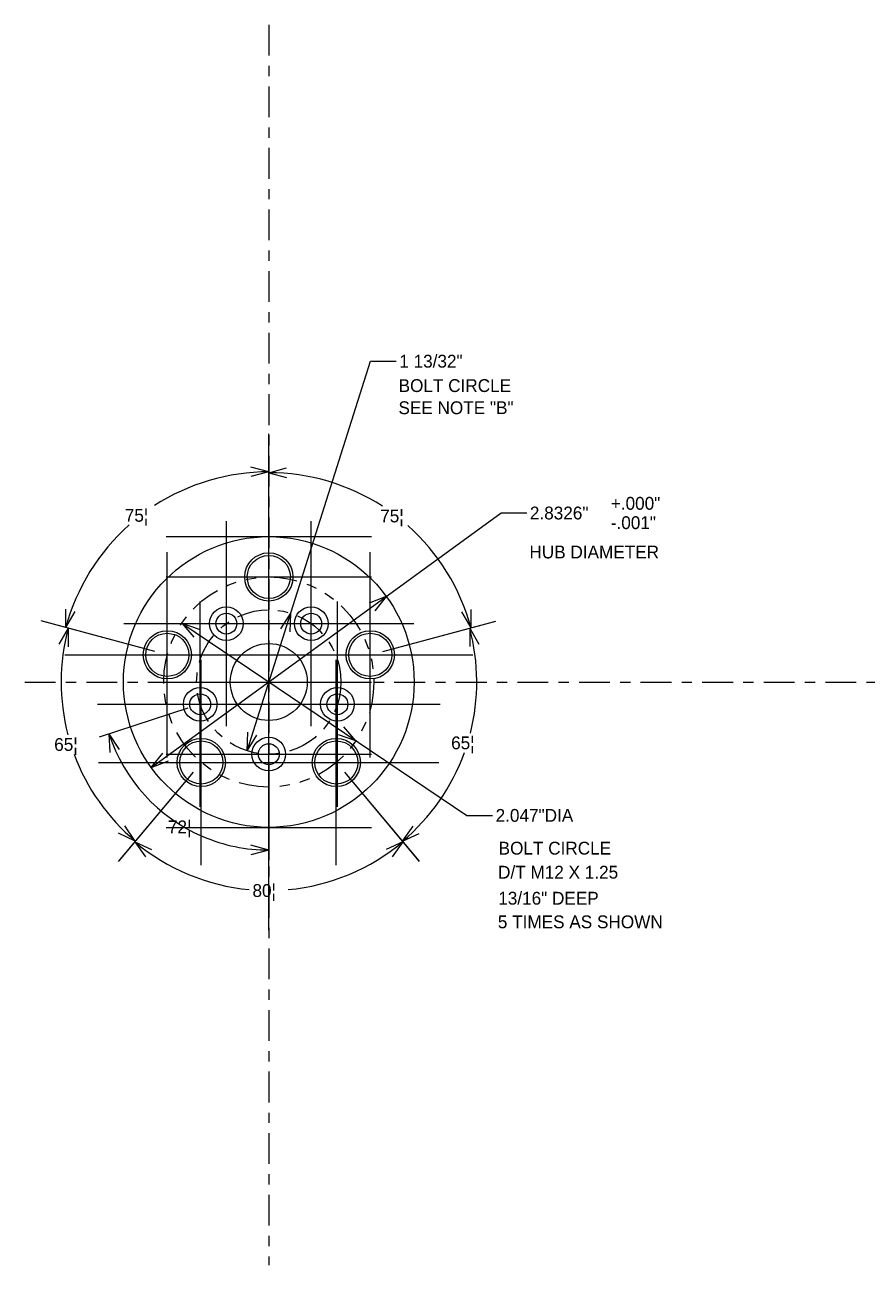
# Model space of a CAD drawing. Extents: x -8.4 to 8.6, y -6.3 to 6.8.
# Drawn here: x -8.38 to -0.17, y -5.68 to 6.4 of the extents above; entities that cross this region are included whole.
import ezdxf

# ---------------------------------------------------------------- set-up
doc = ezdxf.new("R2010")
doc.units = 0
doc.header["$PDMODE"] = 2
doc.header["$PDSIZE"] = -2
doc.linetypes.add('GC___6', pattern=[0.5, 0.3, -0.075, 0.05, -0.075])
doc.linetypes.add('GC___8', pattern=[0.4999999999999999, 0.3, -0.04, 0.04, -0.04, 0.04, -0.04])
for name, color, linetype in [('CENTERLINE', 7, 'CONTINUOUS'), ('DIMENSIONS', 7, 'CONTINUOUS'), ('HUB_DETAIL', 7, 'CONTINUOUS')]:
    doc.layers.add(name, color=color, linetype=linetype)
doc.styles.add('ENGINEER', font='ENGINEER.SHX', dxfattribs={"height": 0.2})

msp = doc.modelspace()

# ---------------------------------------------------------------- linework, layer by layer
at = {"layer": 'CENTERLINE', "color": 4, "linetype": 'GC___6'}
for p, q in [((-5.999999523162842, 6.403603076934815), (-5.999999523162842, -5.682553887367249)), ((-8.377122163772583, 0), (8.622879028320312, 0))]:
    msp.add_line(p, q, dxfattribs=at)
at = {"layer": 'DIMENSIONS', "color": 4, "linetype": 'CONTINUOUS'}
for p, q in [((-6.212234979592308, -0.6701990382318868), (-5.010110364787662, 3.125889439853077)), ((-5.010110364787662, 3.125889439853077), (-4.760110364787662, 3.125889439853077)), ((-5.999999523162842, 1.1486), (-5.999999523162842, 2.297606524435205)), ((-5.999999523162842, 1.1486), (-5.999999523162842, 2.289631460163234)), ((-6, 2.047606524435094), (-6.173866648732032, 2.094193952553547)), ((-6, 2.039631460163122), (-5.826133351267968, 2.086218888281576)), ((-6, 2.047606524435094), (-6.173866648732032, 2.00101909631664)), ((-6, 2.039631460163122), (-5.826133351267968, 1.993044032044669)), ((-7.144991249990262, -0.8336070581789348), (-3.737590457057364, 1.647139717010417)), ((-3.737590457057364, 1.647139717010417), (-3.487590457057364, 1.647139717010417)), ((-4.855008750009739, 0.8336070581789363), (-5.022989686509954, 0.768935542250277)), ((-4.855008750009739, 0.8336070581789363), (-4.968148750406097, 0.6936094142333601)), ((-7.977836024029855, 0.5299595653999819), (-7.977836024029855, 0.709959565399982)), ((-7.977836024029855, 0.5299595653999819), (-7.887836024029856, 0.6858441380811808)), ((-5.787765020407695, 0.6701990382318873), (-5.884668768765649, 0.518509672902019)), ((-5.787765020407695, 0.6701990382318873), (-5.795841445542684, 0.4903803201933057)), ((-4.029867296516757, 0.5278954668804794), (-4.119867296516757, 0.6837800395616784)), ((-4.029867296516757, 0.5278954668804794), (-4.029867296516757, 0.7078954668804793)), ((-7.109462404075623, 0.2972795552047552), (-8.219317480602122, 0.5946643266756122)), ((-7.109462404075623, 0.2972795552047552), (-8.195937786591807, 0.5883997565462618)), ((-7.954456330019541, 0.5236949952706313), (-8.04445633001954, 0.3678104225894323)), ((-7.954456330019541, 0.5236949952706313), (-7.954456330019541, 0.3436949952706314)), ((-6.848888364923628, 0.5719663485706912), (-6.678665801122244, 0.5134490112006127)), ((-6.848888364923628, 0.5719663485706912), (-6.73072996905935, 0.4361775659456866)), ((-6.848888364923628, 0.5719663485706903), (-4.071255244049872, -1.299554972089778)), ((-4.890537595924377, 0.2972795552047553), (-3.78838583994449, 0.5926002281561096)), ((-4.890537595924377, 0.2972795552047552), (-3.801461319774907, 0.5890966638948985)), ((-4.042942776347174, 0.5243919026192686), (-3.952942776347174, 0.3685073299380696)), ((-4.042942776347174, 0.5243919026192686), (-4.042942776347174, 0.3443919026192686)), ((-6.787473406517123, -0.2558650919008773), (-7.652043282982658, -0.5367802936915986)), ((-5.151111635076372, -0.5719663485706912), (-5.26927003094065, -0.4361775659456865)), ((-7.556937612607311, -0.5058786519478994), (-7.458902677881675, -0.6568394136488795)), ((-7.556937612607311, -0.5058786519478994), (-7.547517249527051, -0.6856319739184156)), ((-6.212234979592306, -0.6701990382318873), (-6.204158554457317, -0.4903803201933057)), ((-6.212234979592306, -0.6701990382318873), (-6.115331231234351, -0.518509672902019)), ((-5.151111635076372, -0.5719663485706912), (-5.321334198877756, -0.5134490112006127)), ((-7.144991249990261, -0.8336070581789363), (-7.031851249593903, -0.6936094142333601)), ((-7.144991249990261, -0.8336070581789363), (-6.977010313490046, -0.768935542250277)), ((-6.000000426458784, -0.8279983763419536), (-6.000000426458784, -1.737060762478992)), ((-6.738305848485959, -0.8798786473664579), (-7.466477958483762, -1.747680375483245)), ((-6.738305848485959, -0.8798786473664579), (-7.461314691508496, -1.741527033515948)), ((-5.261694151514042, -0.8798786473664582), (-4.533522041516239, -1.747680375483246)), ((-5.261694151514041, -0.8798786473664584), (-4.536954510788321, -1.743589717896774)), ((-4.071255244049872, -1.299554972089778), (-3.821255244049872, -1.299554972089778)), ((-7.300617789086861, -1.550015922736204), (-7.403861547630049, -1.402568554764185)), ((-4.697651413209955, -1.552078607117029), (-4.594407654666767, -1.40463123914501)), ((-7.300617789086861, -1.550015922736204), (-7.463753190753458, -1.473944635622878)), ((-7.305781056062127, -1.5561692647035), (-7.142645654395531, -1.632240551816827)), ((-7.305781056062127, -1.5561692647035), (-7.202537297518939, -1.703616632675519)), ((-4.694218943937874, -1.556169264703501), (-4.857354345604471, -1.632240551816827)), ((-4.694218943937874, -1.556169264703501), (-4.797462702481062, -1.703616632675519)), ((-4.697651413209955, -1.552078607117029), (-4.534516011543357, -1.476007320003703)), ((-6, -1.637060762478894), (-6.173866648732032, -1.590473334360441)), ((-6, -1.637060762478894), (-6.173866648732032, -1.683648190597348))]:
    msp.add_line(p, q, dxfattribs=at)
at = {"layer": 'DIMENSIONS', "color": 4, "linetype": 'GC___8'}
msp.add_circle((-6, 0), 1.0236, dxfattribs=at)
at = {"layer": 'DIMENSIONS', "color": 4, "linetype": 'GC___6'}
msp.add_circle((-6, 0), 0.7030010223388677, dxfattribs=at)
at = {"layer": 'DIMENSIONS', "color": 4, "linetype": 'CONTINUOUS'}
for centre, radius, start, end in [((-5.999999999999998, -3.1e-15), 2.047606524435097, 90, 122.9349726368107), ((-5.999999999999996, 9.4e-15), 2.039631460163113, 57.08395991323663, 90), ((-6.000000000000004, 3.1e-15), 2.047606524435088, 131.6327458445354, 165.0000000000001), ((-6.000000000000001, -2.3e-15), 2.039631460163124, 15.00000000000006, 48.35176663459779), ((-5.999999999999993, -1.2e-15), 2.023402084120946, 165, 194.7274599711738), ((-5.999999999999997, 7e-16), 2.026094727347256, 345.7474146834549, 15), ((-6, 0), 1.637060762478894, 197.9999652427526, 246.8365121170859), ((-6.000000000000006, -4.3e-15), 2.023402084120932, 200.3155453279256, 230.0000000000001), ((-5.999999999999999, 0), 2.026094727347259, 309.9999999999999, 340.181476693958), ((-6, -3e-15), 2.0314347015788, 229.9999999999999, 264.6247950513038), ((-5.999999999999999, 8.9e-15), 1.637060762478902, 246.8736625895218, 270), ((-5.999999999999997, -3e-15), 2.031434701578799, 275.3752049486961, 310)]:
    msp.add_arc(centre, radius, start, end, dxfattribs=at)
at = {"layer": 'HUB_DETAIL', "color": 93, "linetype": 'CONTINUOUS'}
for centre, radius in [((-6, 0), 1.4163), ((-5.999999523162842, 1.0236), 0.2350000000000002), ((-5.999999523162842, 1.0236), 0.2099999999999998), ((-6.413211732986951, 0.5687378841448194), 0.1640009225226612), ((-5.586787576988242, 0.5687373828124516), 0.1640009225226612), ((-6.413211732986951, 0.5687378841448194), 0.1015521342268745), ((-5.586787576988242, 0.5687373828124516), 0.1015521342268744), ((-6.98872167578949, 0.2649271745669402), 0.2349999999999999), ((-5.01127832421051, 0.2649271745669402), 0.2350000000000002), ((-6.98872167578949, 0.2649271745669402), 0.2100000000000007), ((-6, 0), 0.375), ((-5.01127832421051, 0.2649271745669402), 0.2099999999999998), ((-6.668591318547939, -0.2172380397212532), 0.1640009225226609), ((-6.668591318547939, -0.2172380397212532), 0.1015521342268746), ((-5.331408945018084, -0.217238850894064), 0.164000922522661), ((-5.331408945018084, -0.217238850894064), 0.1015521342268743), ((-6.657957397275142, -0.7841230919765856), 0.2349999999999992), ((-6.657957397275142, -0.7841230919765856), 0.2100000000000004), ((-6.000000426458784, -0.7029983763419536), 0.1640009225226611), ((-6.000000426458784, -0.7029983763419536), 0.1015521342268745), ((-5.342042602724858, -0.784123091976586), 0.2350000000000007), ((-5.342042602724858, -0.784123091976586), 0.2099999999999996)]:
    msp.add_circle(centre, radius, dxfattribs=at)
for p in [(-5.999999523162842, 1.417300000000001), (-5.999999523162842, 1.0236), (-5.999999523162842, 1.0236), (-6.413211732986951, 0.5687378841448194), (-5.586787576988242, 0.5687373828124516), (-6.98872167578949, 0.2649271745669401), (-6.98872167578949, 0.2649271745669402), (-5.01127832421051, 0.2649271745669402), (-5.01127832421051, 0.2649271745669402), (-6, 0), (-6, 0), (-6.668591318547939, -0.2172380397212532), (-5.331408945018084, -0.217238850894064), (-5.999999523162842, -0.7039999999999997), (-6.657957397275142, -0.7841230919765857), (-6.657957397275142, -0.7841230919765856), (-5.342042602724859, -0.7841230919765859), (-5.342042602724858, -0.784123091976586), (-5.999999523162842, -1.417300000000001)]:
    msp.add_point(p, dxfattribs=at)

# ---------------------------------------------------------------- texts
at = {"layer": 'DIMENSIONS', "color": 4, "linetype": 'CONTINUOUS', "style": 'ENGINEER'}
for s, p in [('1 13/32"', (-4.728860364787662, 3.063302610379346)), ('BOLT CIRCLE', (-4.735230212177401, 2.825591173431206)), ('SEE NOTE "B"', (-4.736788534844651, 2.609805187206856)), ('75¦', (-7.402794346534077, 1.561669036846112)), ('2.8326"', (-3.456340457057364, 1.584167061490574)), ('+.000"', (-2.66801373076231, 1.678389717010417)), ('75¦', (-4.914641510331344, 1.555341992966907)), ('-.001"', (-2.66801373076231, 1.489944405970731)), ('HUB DIAMETER', (-3.460687123800588, 1.204094383799574)), ('65¦', (-8.09070124775092, -0.6712551803407949)), ('65¦', (-4.223542226641875, -0.6556813755036796)), ('2.047"DIA', (-3.790005244049872, -1.362366481271989)), ('72¦', (-6.982694368256653, -1.474258283053305)), ('BOLT CIRCLE', (-3.760725213140615, -1.681584058433817)), ('D/T M12 X 1.25', (-3.766586986578201, -1.915746656633396)), ('80¦', (-6.159049662947655, -2.094483282240218)), ('13/16" DEEP', (-3.764618315499163, -2.169441126325006)), ('5 TIMES AS SHOWN', (-3.768533537757476, -2.399666382366507))]:
    msp.add_text(s, height=0.125, dxfattribs=at).set_placement(p)

doc.saveas('drawing.dxf')
